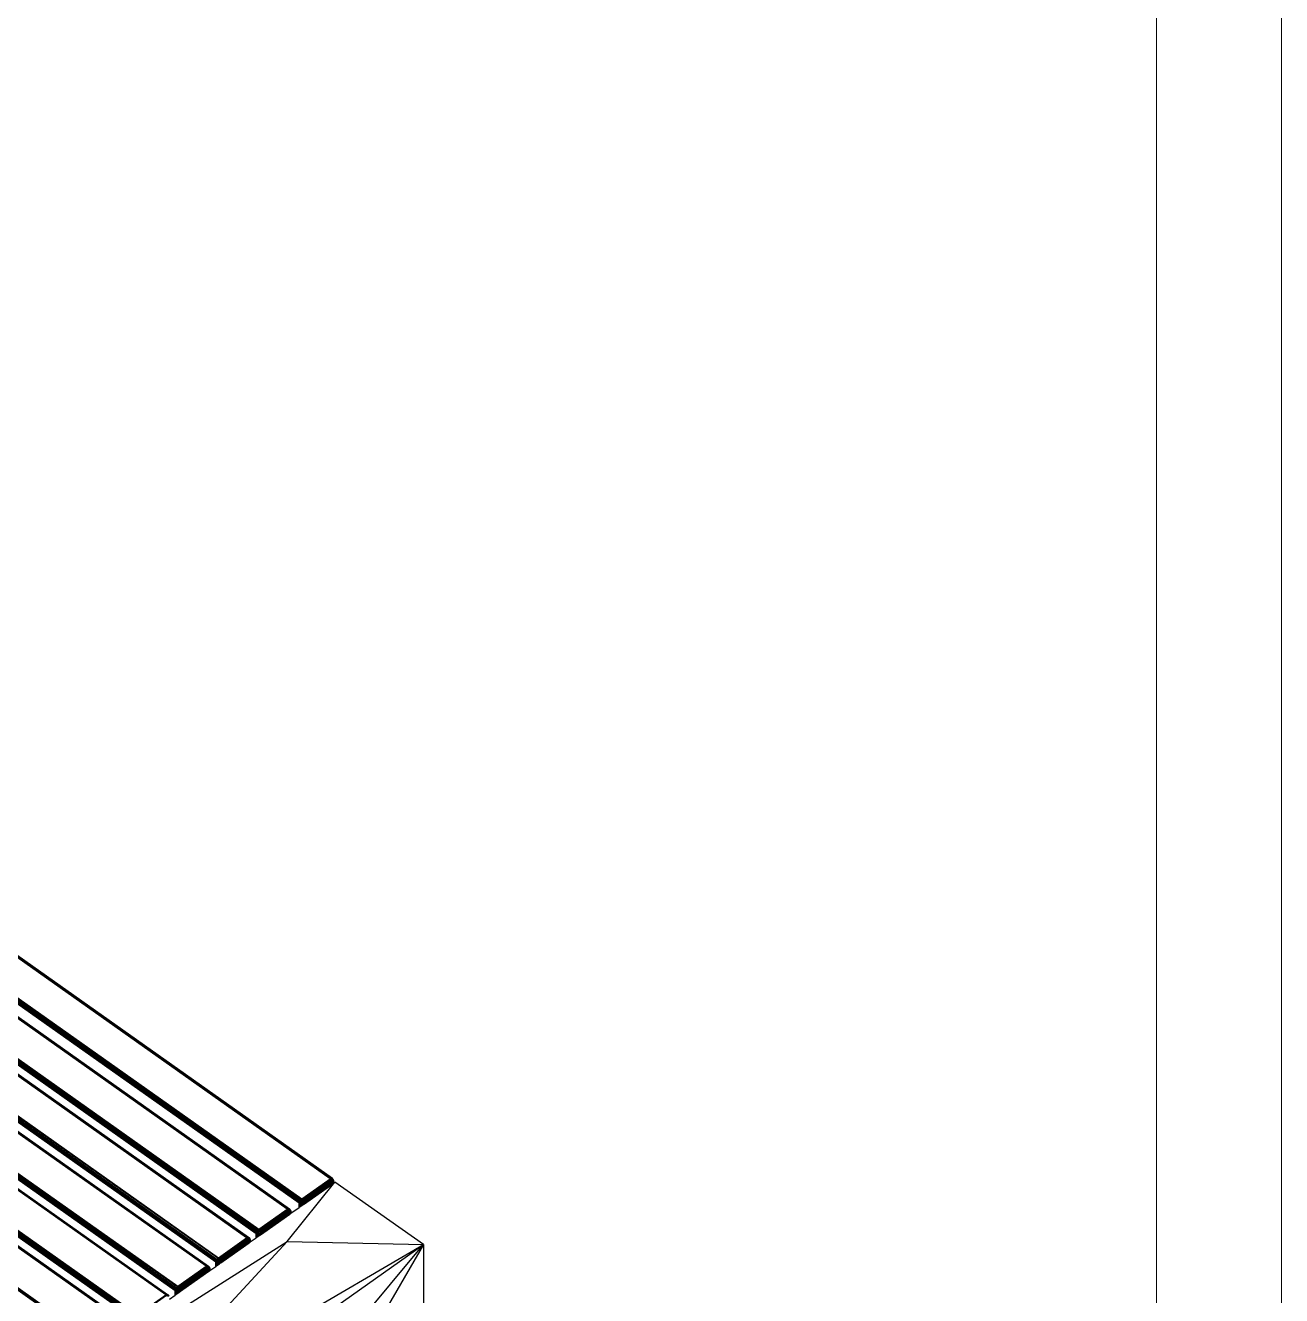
# Model space of a CAD drawing. Header units: millimetres. Extents: x 3440 to 9380, y -3644 to 556.
# Drawn here: x 8375 to 9380, y -1473 to -456 of the extents above; entities that cross this region are included whole.
import ezdxf

# ---------------------------------------------------------------- set-up
doc = ezdxf.new("R2010")
doc.units = ezdxf.units.MM
doc.layers.add('tabelka', color=155, linetype='Continuous')

msp = doc.modelspace()

# ---------------------------------------------------------------- linework, layer by layer
for p, q in [((8618.7, -1379), (7350.1, -482)), ((7350.7, -481.7), (8619.2, -1378.7)), ((8619.7, -1378.5), (7351.2, -481.5)), ((7351.6, -481.5), (8620.2, -1378.5)), ((8620.5, -1378.7), (7351.9, -481.7)), ((7327.5, -498), (8596, -1395)), ((7316.2, -506), (8584.8, -1403)), ((7316.7, -505.9), (8585.3, -1402.9)), ((7317.2, -505.9), (8585.7, -1402.9)), ((7325.4, -501), (8594, -1398)), ((7325.6, -500.3), (8594.2, -1397.3)), ((8594.5, -1396.7), (7326, -499.7)), ((7326.4, -499), (8595, -1396)), ((8595.5, -1395.4), (7326.9, -498.4)), ((7325.4, -511.6), (8586.1, -1403.1)), ((7291, -525.4), (8559.5, -1422.4)), ((7291.2, -524.7), (8559.8, -1421.7)), ((8560.1, -1421), (7291.5, -524)), ((7292, -523.4), (8560.5, -1420.4)), ((8561, -1419.8), (7292.5, -522.8)), ((7293, -522.3), (8561.6, -1419.3)), ((7283.8, -528.9), (8552.4, -1425.9)), ((7284.3, -528.8), (8552.9, -1425.8)), ((7284.8, -528.8), (8553.3, -1425.8)), ((7290.9, -533.1), (8553.7, -1426)), ((7258.6, -548.3), (8527.2, -1445.3)), ((7258.8, -547.6), (8527.4, -1444.6)), ((8527.7, -1443.9), (7259.2, -546.9)), ((7259.6, -546.3), (8528.1, -1443.3)), ((8528.7, -1442.7), (7260.1, -545.7)), ((7260.7, -545.2), (8529.2, -1442.2)), ((7251.4, -551.8), (8520, -1448.8)), ((7252, -551.7), (8520.5, -1448.7)), ((7252.4, -551.7), (8520.9, -1448.7)), ((7258.5, -556), (8521.3, -1448.9)), ((7227.2, -569.2), (8495.8, -1466.2)), ((8496.3, -1465.6), (7227.7, -568.6)), ((7228.3, -568.1), (8496.8, -1465.1)), ((7219.1, -574.7), (8487.6, -1471.7)), ((7219.6, -574.6), (8488.1, -1471.6)), ((7220, -574.6), (8488.6, -1471.6)), ((7226.1, -578.9), (8488.9, -1471.8)), ((7226.2, -571.2), (8494.8, -1468.2)), ((7226.4, -570.5), (8495, -1467.5)), ((8495.3, -1466.8), (7226.8, -569.8)), ((7186.7, -597.6), (8455.2, -1494.6)), ((7187.2, -597.5), (8455.7, -1494.5)), ((7187.6, -597.5), (8456.2, -1494.5)), ((7193.8, -594.1), (8462.4, -1491.1)), ((7194, -593.4), (8462.6, -1490.4)), ((8462.9, -1489.7), (7194.4, -592.7)), ((7194.8, -592.1), (8463.4, -1489.1)), ((8463.9, -1488.5), (7195.3, -591.5)), ((7195.9, -591), (8464.4, -1488)), ((7193.8, -601.8), (8456.5, -1494.7)), ((7162.4, -615), (8431, -1512)), ((8431.5, -1511.4), (7163, -614.4)), ((7163.5, -613.9), (8432, -1510.9)), ((8584.2, -1403.3), (7949.9, -954.8)), ((8584.8, -1403), (7949.9, -954.8)), ((8593.9, -1398.6), (7959.6, -950.1)), ((8594, -1398), (7959.6, -950.1)), ((8559.5, -1423), (7925.2, -974.5)), ((8559.5, -1422.4), (7925.2, -974.5)), ((8551.8, -1426.2), (7917.6, -977.7)), ((8552.4, -1425.9), (7917.6, -977.7)), ((8519.4, -1449.1), (7885.2, -1000.6)), ((8520, -1448.8), (7885.2, -1000.6)), ((8527.1, -1445.9), (7892.8, -997.4)), ((8527.2, -1445.3), (7892.8, -997.4)), ((8487.1, -1472), (7852.8, -1023.5)), ((8487.6, -1471.7), (7852.8, -1023.5)), ((8494.7, -1468.8), (7860.4, -1020.3)), ((8494.8, -1468.2), (7860.4, -1020.3)), ((8454.7, -1494.9), (7820.4, -1046.4)), ((8455.2, -1494.6), (7820.4, -1046.4)), ((8462.3, -1491.7), (7828, -1043.2)), ((8462.4, -1491.1), (7828, -1043.2)), ((8584.3, -1429.3), (8622.5, -1381.7)), ((8596, -1395), (8618.7, -1379)), ((8619.2, -1379.4), (8596.6, -1395.4)), ((8597.1, -1396), (8619.7, -1380)), ((8620.2, -1380.7), (8597.5, -1396.7)), ((8597.9, -1397.3), (8620.5, -1381.3)), ((8598.1, -1398), (8620.7, -1382)), ((8620.8, -1382.6), (8598.1, -1398.6)), ((8618.7, -1379), (8619.2, -1378.7)), ((8619.2, -1379.4), (8618.7, -1379)), ((8619.2, -1378.7), (8619.4, -1378.6)), ((8619.2, -1379.4), (8619.2, -1378.7)), ((8619.2, -1378.7), (8620.2, -1379.2)), ((8620.2, -1379.2), (8619.2, -1379.4)), ((8619.7, -1380), (8619.2, -1379.4)), ((8619.4, -1378.6), (8619.7, -1378.5)), ((8619.4, -1378.6), (8620.2, -1379.2)), ((8619.7, -1378.5), (8620.2, -1378.5)), ((8620.2, -1379.2), (8619.7, -1378.5)), ((8619.7, -1380), (8620.2, -1379.2)), ((8620.2, -1380.7), (8619.7, -1380)), ((8619.7, -1380), (8620.9, -1380.1)), ((8620.2, -1378.5), (8620.5, -1378.7)), ((8620.6, -1379), (8620.2, -1378.5)), ((8620.2, -1378.5), (8620.2, -1378.7)), ((8620.7, -1379.1), (8620.2, -1378.7)), ((8620.2, -1378.7), (8620.2, -1379.2)), ((8620.2, -1379.2), (8620.3, -1379.2)), ((8620.2, -1379.2), (8620.9, -1380.1)), ((8620.3, -1379.2), (8620.2, -1379.2)), ((8620.2, -1379.2), (8620.2, -1379.2)), ((8620.2, -1379.2), (8620.2, -1379.2)), ((8620.2, -1380.7), (8620.9, -1380.1)), ((8620.5, -1381.3), (8620.2, -1380.7)), ((8620.2, -1380.7), (8621.3, -1381.1)), ((8620.7, -1379.1), (8620.3, -1379.2)), ((8620.7, -1379.1), (8620.5, -1378.7)), ((8620.9, -1379.2), (8620.5, -1378.7)), ((8620.5, -1381.3), (8621.3, -1381.1)), ((8620.7, -1382), (8620.5, -1381.3)), ((8620.6, -1379), (8620.7, -1379.1)), ((8620.7, -1379.1), (8620.6, -1379)), ((8621.2, -1379.7), (8620.7, -1379.1)), ((8620.9, -1379.2), (8620.7, -1379.1)), ((8620.7, -1379.1), (8620.7, -1379.1)), ((8620.7, -1382), (8620.8, -1381.9)), ((8620.8, -1382.6), (8620.7, -1382)), ((8620.8, -1382), (8620.7, -1382)), ((8620.8, -1381.9), (8621.3, -1381.1)), ((8620.8, -1381.9), (8620.8, -1382)), ((8621.3, -1382.2), (8620.8, -1382)), ((8620.8, -1382.6), (8621.3, -1382.2)), ((8620.8, -1383), (8620.8, -1382.6)), ((8620.8, -1383), (8621.3, -1382.6)), ((8621.2, -1379.5), (8620.9, -1379.2)), ((8620.9, -1380.1), (8621.2, -1379.7)), ((8620.9, -1380.1), (8621.3, -1381.1)), ((8621.2, -1379.7), (8621.2, -1379.5)), ((8621.4, -1379.9), (8621.2, -1379.5)), ((8621.5, -1380.4), (8621.2, -1379.7)), ((8621.3, -1381.1), (8621.5, -1380.4)), ((8621.6, -1381.7), (8621.3, -1381.1)), ((8621.3, -1382.2), (8621.3, -1381.1)), ((8621.3, -1381.1), (8621.3, -1381.1)), ((8621.3, -1382.2), (8621.6, -1381.7)), ((8621.3, -1382.2), (8621.3, -1382.6)), ((8621.3, -1382.6), (8621.6, -1382.4)), ((8621.5, -1380.4), (8621.4, -1379.9)), ((8621.5, -1380.5), (8621.5, -1380.4)), ((8621.6, -1380.6), (8621.5, -1380.5)), ((8621.6, -1380.6), (8621.5, -1380.7)), ((8621.6, -1380.7), (8621.5, -1380.7)), ((8621.7, -1381.1), (8621.6, -1380.7)), ((8621.6, -1381.7), (8621.6, -1380.7)), ((8621.6, -1381.7), (8621.7, -1381.1)), ((8621.6, -1381.7), (8621.6, -1382.4)), ((8621.6, -1382.4), (8621.7, -1382.4)), ((8621.7, -1382.4), (8621.7, -1381.1)), ((8621.7, -1382.4), (8622.5, -1381.7)), ((8693.3, -1431.7), (8622.5, -1381.7)), ((8598.1, -1399), (8620.8, -1383)), ((8585.3, -1402.9), (8584.8, -1403)), ((8585.7, -1402.9), (8585.3, -1402.9)), ((8585.3, -1402.9), (8585.8, -1403.6)), ((8586.1, -1403.1), (8585.7, -1402.9)), ((8585.7, -1402.9), (8586.2, -1403.3)), ((8585.7, -1403.1), (8585.7, -1402.9)), ((8587.2, -1406.7), (8593.9, -1402)), ((8593.9, -1398.6), (8594, -1398)), ((8594.4, -1398), (8593.9, -1398.6)), ((8593.9, -1398.6), (8594.6, -1398.3)), ((8593.9, -1402), (8593.9, -1398.6)), ((8594.5, -1398.9), (8593.9, -1398.6)), ((8593.9, -1398.6), (8594.8, -1398.7)), ((8593.9, -1402), (8594.5, -1401.5)), ((8594, -1398), (8594.2, -1397.3)), ((8594.4, -1398), (8594, -1398)), ((8594.2, -1397.3), (8594.5, -1396.7)), ((8594.4, -1398), (8594.2, -1397.3)), ((8594.5, -1396.7), (8594.4, -1398)), ((8595.1, -1397.2), (8594.4, -1398)), ((8594.6, -1398.3), (8594.4, -1398)), ((8594.5, -1396.7), (8595, -1396)), ((8595.1, -1397.2), (8594.5, -1396.7)), ((8594.5, -1398.9), (8594.8, -1398.7)), ((8595.2, -1399.1), (8594.5, -1398.9)), ((8594.5, -1398.9), (8594.5, -1401.5)), ((8594.5, -1401.5), (8595.2, -1401)), ((8594.6, -1398.3), (8595.6, -1397.9)), ((8594.8, -1398.7), (8594.6, -1398.3)), ((8594.8, -1398.7), (8595.9, -1398.6)), ((8594.8, -1398.7), (8595.2, -1399.1)), ((8595, -1396), (8595.5, -1395.4)), ((8595.1, -1397.2), (8595, -1396)), ((8596, -1396.4), (8595, -1396)), ((8596, -1396.4), (8595.1, -1397.2)), ((8595.6, -1397.9), (8595.1, -1397.2)), ((8595.2, -1399.1), (8595.9, -1398.6)), ((8595.2, -1401), (8595.2, -1399.1)), ((8596, -1399.2), (8595.2, -1399.1)), ((8595.2, -1401), (8596, -1400.5)), ((8595.5, -1395.4), (8596, -1395)), ((8596, -1396.4), (8595.5, -1395.4)), ((8595.5, -1395.4), (8596.6, -1395.4)), ((8595.6, -1397.9), (8596.6, -1397.3)), ((8595.9, -1398.6), (8595.6, -1397.9)), ((8595.9, -1398.6), (8597, -1398.2)), ((8596, -1399.2), (8595.9, -1398.6)), ((8596.6, -1395.4), (8596, -1395)), ((8596.6, -1395.4), (8596, -1396.4)), ((8597.1, -1396), (8596, -1396.4)), ((8596.6, -1397.3), (8596, -1396.4)), ((8597.5, -1396.7), (8596, -1396.4)), ((8597, -1398.2), (8596, -1399.2)), ((8596.8, -1399.1), (8596, -1399.2)), ((8596, -1399.2), (8596, -1400.5)), ((8596, -1400.5), (8596.8, -1399.9)), ((8597.1, -1396), (8596.6, -1395.4)), ((8596.6, -1397.3), (8597.5, -1396.7)), ((8597, -1398.2), (8596.6, -1397.3)), ((8596.6, -1397.3), (8597.9, -1397.3)), ((8596.8, -1399.1), (8597, -1398.2)), ((8597.5, -1398.9), (8596.8, -1399.1)), ((8596.8, -1399.9), (8596.8, -1399.1)), ((8596.8, -1399.9), (8597.5, -1399.4)), ((8597, -1398.2), (8597.9, -1397.3)), ((8597, -1398.2), (8598.1, -1398)), ((8597, -1398.2), (8597.5, -1398.9)), ((8597.5, -1396.7), (8597.1, -1396)), ((8597.9, -1397.3), (8597.5, -1396.7)), ((8597.5, -1398.9), (8598.1, -1398)), ((8598.1, -1398.6), (8597.5, -1398.9)), ((8597.5, -1399.4), (8597.5, -1398.9)), ((8597.5, -1399.4), (8598.1, -1399)), ((8598.1, -1398), (8597.9, -1397.3)), ((8598.1, -1398.6), (8598.1, -1398)), ((8598.1, -1398.6), (8598.1, -1399)), ((8561.6, -1419.3), (8584.2, -1403.3)), ((8584.8, -1403.8), (8562.1, -1419.8)), ((8585.3, -1404.4), (8562.6, -1420.4)), ((8563.1, -1421), (8585.7, -1405)), ((8586.1, -1405.7), (8563.4, -1421.7)), ((8563.6, -1422.4), (8586.3, -1406.4)), ((8586.3, -1407), (8563.7, -1423)), ((8563.7, -1423.3), (8586.3, -1407.3)), ((8584.8, -1403), (8584.2, -1403.3)), ((8584.2, -1403.3), (8584.8, -1403.8)), ((8585.8, -1403.6), (8584.8, -1403)), ((8584.8, -1403), (8584.8, -1403.8)), ((8585.8, -1403.6), (8584.8, -1403.8)), ((8584.8, -1403.8), (8585.3, -1404.4)), ((8585.8, -1403.6), (8585.3, -1404.4)), ((8585.3, -1404.4), (8585.7, -1405)), ((8586.4, -1404.5), (8585.3, -1404.4)), ((8585.7, -1403.1), (8586.2, -1403.4)), ((8585.8, -1403.6), (8585.7, -1403.1)), ((8586.4, -1404.5), (8585.7, -1405)), ((8585.7, -1405), (8586.8, -1405.4)), ((8585.7, -1405), (8586.1, -1405.7)), ((8586.2, -1403.4), (8585.8, -1403.6)), ((8585.8, -1403.6), (8585.8, -1403.6)), ((8585.8, -1403.6), (8586.4, -1404.5)), ((8585.8, -1403.6), (8585.8, -1403.6)), ((8585.8, -1403.6), (8585.8, -1403.6)), ((8586.5, -1403.5), (8586.1, -1403.1)), ((8586.1, -1403.1), (8586.3, -1403.4)), ((8586.1, -1405.7), (8586.8, -1405.4)), ((8586.1, -1405.7), (8586.3, -1406.4)), ((8586.2, -1403.4), (8586.2, -1403.3)), ((8586.2, -1403.3), (8586.3, -1403.4)), ((8586.3, -1403.4), (8586.2, -1403.4)), ((8586.3, -1403.4), (8586.8, -1404.1)), ((8586.5, -1403.5), (8586.3, -1403.4)), ((8586.3, -1406.2), (8586.8, -1405.4)), ((8586.3, -1406.2), (8586.3, -1406.4)), ((8586.3, -1406.4), (8586.3, -1406.2)), ((8586.3, -1406.4), (8586.3, -1407)), ((8586.3, -1406.4), (8586.3, -1407)), ((8586.8, -1406.5), (8586.3, -1406.4)), ((8586.3, -1406.4), (8586.3, -1406.4)), ((8586.8, -1406.5), (8586.3, -1407)), ((8586.3, -1407.3), (8586.3, -1407)), ((8586.3, -1407.3), (8586.8, -1407)), ((8586.8, -1404.1), (8586.4, -1404.5)), ((8586.4, -1404.5), (8586.8, -1405.4)), ((8586.5, -1403.5), (8586.8, -1403.9)), ((8586.8, -1403.9), (8586.9, -1404.3)), ((8586.8, -1403.9), (8586.8, -1404.1)), ((8586.8, -1404.1), (8586.9, -1404.2)), ((8586.8, -1405.4), (8587.1, -1404.8)), ((8587.1, -1406), (8586.8, -1405.4)), ((8586.8, -1405.4), (8586.8, -1406.5)), ((8586.8, -1405.4), (8586.8, -1405.4)), ((8587.1, -1406), (8586.8, -1406.5)), ((8586.8, -1406.5), (8586.8, -1407)), ((8586.8, -1407), (8587.1, -1406.8)), ((8586.9, -1404.3), (8586.9, -1404.2)), ((8586.9, -1404.2), (8586.9, -1404.3)), ((8586.9, -1404.3), (8586.9, -1404.3)), ((8587, -1404.6), (8586.9, -1404.3)), ((8586.9, -1404.3), (8587, -1404.6)), ((8587.1, -1404.8), (8587, -1404.6)), ((8587.1, -1404.8), (8587.2, -1405.5)), ((8587.1, -1404.8), (8587.1, -1405)), ((8587.1, -1405), (8587.1, -1406)), ((8587.2, -1405.5), (8587.1, -1405)), ((8587.1, -1405), (8587.1, -1405)), ((8587.2, -1405.5), (8587.1, -1406)), ((8587.1, -1406), (8587.1, -1406.8)), ((8587.1, -1406.8), (8587.2, -1406.7)), ((8587.2, -1405.5), (8587.2, -1406.7)), ((8559.8, -1421.7), (8559.5, -1422.4)), ((8559.9, -1422.3), (8559.5, -1423)), ((8559.9, -1422.3), (8559.5, -1422.4)), ((8559.5, -1422.4), (8559.5, -1423)), ((8560.2, -1422.7), (8559.5, -1423)), ((8559.5, -1426.3), (8559.5, -1423)), ((8560.1, -1423.3), (8559.5, -1423)), ((8559.5, -1423), (8560.4, -1423.1)), ((8560.1, -1421), (8559.8, -1421.7)), ((8559.8, -1421.7), (8559.9, -1422.3)), ((8560.1, -1421), (8559.9, -1422.3)), ((8560.7, -1421.5), (8559.9, -1422.3)), ((8559.9, -1422.3), (8560.2, -1422.7)), ((8560.5, -1420.4), (8560.1, -1421)), ((8560.1, -1421), (8560.7, -1421.5)), ((8560.4, -1423.1), (8560.1, -1423.3)), ((8560.8, -1423.5), (8560.1, -1423.3)), ((8560.1, -1423.3), (8560.1, -1425.9)), ((8561.1, -1422.2), (8560.2, -1422.7)), ((8560.2, -1422.7), (8560.4, -1423.1)), ((8560.4, -1423.1), (8561.5, -1422.9)), ((8560.4, -1423.1), (8560.8, -1423.5)), ((8561, -1419.8), (8560.5, -1420.4)), ((8560.5, -1420.4), (8561.5, -1420.7)), ((8560.5, -1420.4), (8560.7, -1421.5)), ((8561.5, -1420.7), (8560.7, -1421.5)), ((8560.7, -1421.5), (8561.1, -1422.2)), ((8561.5, -1422.9), (8560.8, -1423.5)), ((8561.6, -1419.3), (8561, -1419.8)), ((8561, -1419.8), (8562.1, -1419.8)), ((8561.5, -1420.7), (8561, -1419.8)), ((8562.2, -1421.6), (8561.1, -1422.2)), ((8561.1, -1422.2), (8561.5, -1422.9)), ((8562.1, -1419.8), (8561.5, -1420.7)), ((8562.6, -1420.4), (8561.5, -1420.7)), ((8562.2, -1421.6), (8561.5, -1420.7)), ((8563.1, -1421), (8561.5, -1420.7)), ((8561.5, -1422.9), (8562.6, -1422.6)), ((8561.5, -1422.9), (8561.6, -1423.6)), ((8561.6, -1419.3), (8562.1, -1419.8)), ((8561.6, -1423.6), (8562.6, -1422.6)), ((8562.1, -1419.8), (8562.6, -1420.4)), ((8563.1, -1421), (8562.2, -1421.6)), ((8562.6, -1422.6), (8562.2, -1421.6)), ((8563.4, -1421.7), (8562.2, -1421.6)), ((8562.6, -1422.6), (8562.4, -1423.5)), ((8563.1, -1423.3), (8562.4, -1423.5)), ((8562.6, -1420.4), (8563.1, -1421)), ((8563.4, -1421.7), (8562.6, -1422.6)), ((8562.6, -1422.6), (8563.6, -1422.4)), ((8563.1, -1423.3), (8562.6, -1422.6)), ((8563.1, -1421), (8563.4, -1421.7)), ((8563.6, -1422.4), (8563.1, -1423.3)), ((8563.7, -1423), (8563.1, -1423.3)), ((8563.1, -1423.8), (8563.1, -1423.3)), ((8563.4, -1421.7), (8563.6, -1422.4)), ((8563.6, -1422.4), (8563.7, -1423)), ((8563.7, -1423), (8563.7, -1423.3)), ((8304.3, -1606.7), (8584.3, -1429.3)), ((8375.1, -1656.7), (8693.3, -1431.7)), ((8450.7, -1573.4), (8584.3, -1429.3)), ((8450.7, -1573.4), (8693.3, -1431.7)), ((8529.2, -1442.2), (8551.8, -1426.2)), ((8552.4, -1426.7), (8529.8, -1442.7)), ((8552.9, -1427.3), (8530.3, -1443.3)), ((8530.7, -1443.9), (8553.3, -1427.9)), ((8553.7, -1428.6), (8531, -1444.6)), ((8531.3, -1445.3), (8553.9, -1429.3)), ((8554, -1429.9), (8531.3, -1445.9)), ((8531.3, -1446.2), (8554, -1430.2)), ((8552.4, -1425.9), (8551.8, -1426.2)), ((8551.8, -1426.2), (8552.4, -1426.7)), ((8553.4, -1426.5), (8552.4, -1425.9)), ((8552.4, -1425.9), (8552.4, -1426.7)), ((8552.6, -1425.9), (8552.4, -1425.9)), ((8553.4, -1426.5), (8552.4, -1426.7)), ((8552.4, -1426.7), (8552.9, -1427.3)), ((8552.9, -1425.8), (8552.6, -1425.9)), ((8552.6, -1425.9), (8553.3, -1426.4)), ((8553.3, -1425.8), (8552.9, -1425.8)), ((8552.9, -1425.8), (8553.3, -1426.4)), ((8553.4, -1426.5), (8552.9, -1427.3)), ((8552.9, -1427.3), (8553.3, -1427.9)), ((8554, -1427.4), (8552.9, -1427.3)), ((8553.7, -1426), (8553.3, -1425.8)), ((8553.3, -1425.8), (8553.9, -1426.3)), ((8553.4, -1426.5), (8553.3, -1425.8)), ((8553.3, -1426.4), (8553.4, -1426.5)), ((8554, -1427.4), (8553.3, -1427.9)), ((8553.3, -1427.9), (8553.7, -1428.6)), ((8553.3, -1427.9), (8554.4, -1428.3)), ((8553.9, -1426.3), (8553.4, -1426.5)), ((8553.4, -1426.5), (8554, -1427.4)), ((8554.1, -1426.4), (8553.7, -1426)), ((8553.7, -1426), (8553.9, -1426.3)), ((8553.7, -1428.6), (8554, -1428.5)), ((8553.7, -1428.6), (8553.9, -1429.3)), ((8553.9, -1426.3), (8554.4, -1427)), ((8554.1, -1426.4), (8553.9, -1426.3)), ((8553.9, -1429.3), (8554, -1429.1)), ((8553.9, -1429.3), (8554, -1429.9)), ((8554, -1429.3), (8553.9, -1429.3)), ((8554.4, -1427), (8554, -1427.4)), ((8554, -1427.4), (8554.4, -1428.3)), ((8554, -1428.5), (8554.4, -1428.3)), ((8554, -1429.1), (8554.4, -1428.3)), ((8554, -1428.5), (8554, -1429.1)), ((8554, -1429.3), (8554, -1429.9)), ((8554.4, -1429.4), (8554, -1429.3)), ((8554.4, -1429.4), (8554, -1429.9)), ((8554, -1430.2), (8554, -1429.9)), ((8554, -1430.2), (8554.4, -1429.9)), ((8554.1, -1426.4), (8554.4, -1426.8)), ((8554.4, -1426.8), (8554.5, -1427.2)), ((8554.4, -1426.8), (8554.4, -1427)), ((8554.4, -1427), (8554.7, -1427.7)), ((8554.4, -1428.3), (8554.4, -1428.3)), ((8554.4, -1428.3), (8554.5, -1428.3)), ((8554.5, -1428.3), (8554.4, -1428.3)), ((8554.4, -1428.3), (8554.4, -1429.4)), ((8554.7, -1428.9), (8554.4, -1429.4)), ((8554.4, -1429.4), (8554.4, -1429.9)), ((8554.4, -1429.9), (8554.7, -1429.7)), ((8554.7, -1427.7), (8554.5, -1427.2)), ((8554.5, -1428.3), (8554.7, -1427.7)), ((8554.7, -1428.9), (8554.5, -1428.3)), ((8554.7, -1427.7), (8554.7, -1427.8)), ((8554.7, -1427.8), (8554.7, -1427.8)), ((8554.7, -1427.8), (8554.7, -1427.9)), ((8554.7, -1427.9), (8554.8, -1428.4)), ((8554.7, -1427.9), (8554.7, -1427.9)), ((8554.7, -1427.9), (8554.7, -1428.9)), ((8554.8, -1428.4), (8554.7, -1428.9)), ((8554.7, -1428.9), (8554.7, -1429.7)), ((8554.7, -1429.7), (8554.8, -1429.6)), ((8554.8, -1429.6), (8559.5, -1426.3)), ((8554.8, -1428.4), (8554.8, -1429.6)), ((8559.5, -1426.3), (8560.1, -1425.9)), ((8560.1, -1425.9), (8560.8, -1425.4)), ((8561.6, -1423.6), (8560.8, -1423.5)), ((8560.8, -1423.5), (8560.8, -1425.4)), ((8560.8, -1425.4), (8561.6, -1424.8)), ((8562.4, -1423.5), (8561.6, -1423.6)), ((8561.6, -1424.8), (8561.6, -1423.6)), ((8561.6, -1424.8), (8562.4, -1424.3)), ((8562.4, -1423.5), (8562.4, -1424.3)), ((8562.4, -1424.3), (8563.1, -1423.8)), ((8563.1, -1423.8), (8563.7, -1423.3)), ((8584.3, -1429.3), (8693.3, -1431.7)), ((8605.7, -1536.7), (8693.3, -1431.7)), ((8693.3, -1431.7), (8613.7, -1568.9)), ((8693.3, -1431.7), (8693.3, -1622.5)), ((8528.1, -1443.3), (8527.7, -1443.9)), ((8528.7, -1442.7), (8528.1, -1443.3)), ((8528.1, -1443.3), (8529.1, -1443.6)), ((8528.1, -1443.3), (8528.3, -1444.4)), ((8529.1, -1443.6), (8528.3, -1444.4)), ((8529.2, -1442.2), (8528.7, -1442.7)), ((8528.7, -1442.7), (8529.8, -1442.7)), ((8529.1, -1443.6), (8528.7, -1442.7)), ((8529.8, -1442.7), (8529.1, -1443.6)), ((8530.3, -1443.3), (8529.1, -1443.6)), ((8529.8, -1444.5), (8529.1, -1443.6)), ((8530.7, -1443.9), (8529.1, -1443.6)), ((8529.2, -1442.2), (8529.8, -1442.7)), ((8529.8, -1442.7), (8530.3, -1443.3)), ((8530.3, -1443.3), (8530.7, -1443.9)), ((8496.8, -1465.1), (8519.4, -1449.1)), ((8520, -1449.6), (8497.4, -1465.6)), ((8520.5, -1450.2), (8497.9, -1466.2)), ((8498.3, -1466.8), (8520.9, -1450.8)), ((8521.3, -1451.5), (8498.7, -1467.5)), ((8498.9, -1468.2), (8521.5, -1452.2)), ((8521.6, -1452.8), (8498.9, -1468.8)), ((8498.9, -1469.1), (8521.6, -1453.1)), ((8520, -1448.8), (8519.4, -1449.1)), ((8519.4, -1449.1), (8520, -1449.6)), ((8520.5, -1448.7), (8520, -1448.8)), ((8521, -1449.4), (8520, -1448.8)), ((8520, -1448.8), (8520, -1449.6)), ((8521, -1449.4), (8520, -1449.6)), ((8520, -1449.6), (8520.5, -1450.2)), ((8520.9, -1448.7), (8520.5, -1448.7)), ((8520.5, -1448.7), (8521, -1449.4)), ((8521, -1449.4), (8520.5, -1450.2)), ((8520.5, -1450.2), (8520.9, -1450.8)), ((8521.6, -1450.3), (8520.5, -1450.2)), ((8521.3, -1448.9), (8520.9, -1448.7)), ((8520.9, -1448.7), (8521.5, -1449.2)), ((8521, -1449.4), (8520.9, -1448.7)), ((8521.6, -1450.3), (8520.9, -1450.8)), ((8520.9, -1450.8), (8522.1, -1451.2)), ((8520.9, -1450.8), (8521.3, -1451.5)), ((8521.5, -1449.2), (8521, -1449.4)), ((8521, -1449.4), (8521.6, -1450.3)), ((8521.7, -1449.3), (8521.3, -1448.9)), ((8521.3, -1448.9), (8521.5, -1449.2)), ((8521.3, -1451.5), (8522.1, -1451.2)), ((8521.3, -1451.5), (8521.5, -1452.2)), ((8521.5, -1449.2), (8522, -1449.9)), ((8521.7, -1449.3), (8521.5, -1449.2)), ((8521.5, -1452.2), (8521.6, -1452)), ((8521.5, -1452.2), (8521.6, -1452.8)), ((8521.6, -1452.2), (8521.5, -1452.2)), ((8521.9, -1450), (8521.6, -1450.3)), ((8521.6, -1450.3), (8522, -1451.2)), ((8521.6, -1452), (8522, -1451.2)), ((8521.6, -1452), (8521.6, -1452.2)), ((8522, -1452.3), (8521.6, -1452.2)), ((8522, -1452.3), (8521.6, -1452.8)), ((8521.6, -1453.1), (8521.6, -1452.8)), ((8521.6, -1453.1), (8522, -1452.8)), ((8521.7, -1449.3), (8522, -1449.7)), ((8522, -1449.9), (8521.9, -1450)), ((8521.9, -1450), (8522, -1450.2)), ((8522.1, -1450), (8521.9, -1450)), ((8521.9, -1450), (8521.9, -1450)), ((8522, -1449.7), (8522.2, -1450.1)), ((8522, -1449.7), (8522, -1449.9)), ((8522, -1449.9), (8522.1, -1450)), ((8522, -1450.2), (8522.1, -1450.1)), ((8522, -1450.2), (8522, -1451.2)), ((8522, -1450.2), (8522.3, -1450.6)), ((8522, -1451.2), (8522, -1452.3)), ((8522, -1451.2), (8522.1, -1451.2)), ((8522.1, -1451.2), (8522, -1451.2)), ((8522.3, -1451.8), (8522, -1452.3)), ((8522, -1452.3), (8522, -1452.8)), ((8522, -1452.8), (8522.3, -1452.6)), ((8522.1, -1450), (8522.1, -1450.1)), ((8522.1, -1450.1), (8522.2, -1450.4)), ((8522.1, -1451.2), (8522.3, -1450.6)), ((8522.3, -1451.8), (8522.1, -1451.2)), ((8522.2, -1450.4), (8522.2, -1450.1)), ((8522.3, -1450.5), (8522.2, -1450.4)), ((8522.3, -1450.5), (8522.3, -1450.6)), ((8522.3, -1450.5), (8522.3, -1450.6)), ((8522.3, -1450.6), (8522.3, -1450.6)), ((8522.3, -1450.6), (8522.3, -1450.7)), ((8522.3, -1450.6), (8522.3, -1450.7)), ((8522.3, -1450.7), (8522.3, -1450.7)), ((8522.3, -1450.7), (8522.3, -1450.8)), ((8522.3, -1450.8), (8522.4, -1451.3)), ((8522.3, -1450.8), (8522.3, -1450.8)), ((8522.3, -1450.8), (8522.3, -1451.8)), ((8522.4, -1451.3), (8522.3, -1451.8)), ((8522.3, -1451.8), (8522.3, -1452.6)), ((8522.3, -1452.6), (8522.4, -1452.5)), ((8522.4, -1452.5), (8527.1, -1449.2)), ((8522.4, -1451.3), (8522.4, -1452.5)), ((8527.6, -1445.2), (8527.1, -1445.9)), ((8527.2, -1445.3), (8527.1, -1445.9)), ((8527.8, -1445.6), (8527.1, -1445.9)), ((8527.1, -1449.2), (8527.1, -1445.9)), ((8527.7, -1446.2), (8527.1, -1445.9)), ((8527.1, -1445.9), (8528, -1446)), ((8527.1, -1449.2), (8527.7, -1448.8)), ((8527.4, -1444.6), (8527.2, -1445.3)), ((8527.6, -1445.2), (8527.2, -1445.3)), ((8527.7, -1443.9), (8527.4, -1444.6)), ((8527.4, -1444.6), (8527.6, -1445.2)), ((8527.7, -1443.9), (8527.6, -1445.2)), ((8528.3, -1444.4), (8527.6, -1445.2)), ((8527.6, -1445.2), (8527.8, -1445.6)), ((8527.7, -1443.9), (8528.3, -1444.4)), ((8528, -1446), (8527.7, -1446.2)), ((8528.4, -1446.4), (8527.7, -1446.2)), ((8527.7, -1446.2), (8527.7, -1448.8)), ((8527.7, -1448.8), (8528.4, -1448.3)), ((8528.8, -1445.1), (8527.8, -1445.6)), ((8527.8, -1445.6), (8528, -1446)), ((8528, -1446), (8529.1, -1445.8)), ((8528, -1446), (8528.4, -1446.4)), ((8528.3, -1444.4), (8528.8, -1445.1)), ((8529.1, -1445.8), (8528.4, -1446.4)), ((8529.2, -1446.5), (8528.4, -1446.4)), ((8528.4, -1446.4), (8528.4, -1448.3)), ((8528.4, -1448.3), (8529.2, -1447.7)), ((8529.8, -1444.5), (8528.8, -1445.1)), ((8528.8, -1445.1), (8529.1, -1445.8)), ((8529.1, -1445.8), (8530.2, -1445.5)), ((8529.1, -1445.8), (8529.2, -1446.5)), ((8529.2, -1446.5), (8530.2, -1445.5)), ((8530, -1446.4), (8529.2, -1446.5)), ((8529.2, -1447.7), (8529.2, -1446.5)), ((8529.2, -1447.7), (8530, -1447.2)), ((8530.7, -1443.9), (8529.8, -1444.5)), ((8530.2, -1445.5), (8529.8, -1444.5)), ((8531, -1444.6), (8529.8, -1444.5)), ((8530.2, -1445.5), (8530, -1446.4)), ((8530.7, -1446.2), (8530, -1446.4)), ((8530, -1446.4), (8530, -1447.2)), ((8530, -1447.2), (8530.7, -1446.7)), ((8531, -1444.6), (8530.2, -1445.5)), ((8530.2, -1445.5), (8531.3, -1445.3)), ((8530.7, -1446.2), (8530.2, -1445.5)), ((8530.7, -1443.9), (8531, -1444.6)), ((8531.3, -1445.3), (8530.7, -1446.2)), ((8531.3, -1445.9), (8530.7, -1446.2)), ((8530.7, -1446.7), (8530.7, -1446.2)), ((8530.7, -1446.7), (8531.3, -1446.2)), ((8531, -1444.6), (8531.3, -1445.3)), ((8531.3, -1445.3), (8531.3, -1445.9)), ((8531.3, -1445.9), (8531.3, -1446.2)), ((8464.4, -1488), (8487.1, -1472)), ((8487.6, -1472.5), (8465, -1488.5)), ((8487.6, -1471.7), (8487.1, -1472)), ((8487.1, -1472), (8487.6, -1472.5)), ((8488.1, -1471.6), (8487.6, -1471.7)), ((8488.6, -1472.3), (8487.6, -1471.7)), ((8487.6, -1471.7), (8487.6, -1472.5)), ((8488.6, -1472.3), (8487.6, -1472.5)), ((8487.6, -1472.5), (8488.1, -1473.1)), ((8488.6, -1471.6), (8488.1, -1471.6)), ((8488.1, -1471.6), (8488.6, -1472.3)), ((8488.6, -1472.3), (8488.1, -1473.1)), ((8488.9, -1471.8), (8488.6, -1471.6)), ((8488.6, -1472.3), (8488.6, -1471.6)), ((8488.6, -1471.6), (8489, -1472)), ((8489.1, -1472.1), (8488.6, -1472.3)), ((8488.6, -1472.3), (8489.3, -1473.2)), ((8489.3, -1472.2), (8488.9, -1471.8)), ((8488.9, -1471.8), (8489.1, -1472.1)), ((8489, -1472), (8488.9, -1471.8)), ((8489, -1472), (8489.1, -1472.1)), ((8489.3, -1472.2), (8489.1, -1472.1)), ((8489.1, -1472.1), (8489.2, -1472.2)), ((8489.2, -1472.2), (8489.3, -1472.2)), ((8489.2, -1472.2), (8489.3, -1472.3)), ((8489.3, -1472.2), (8489.6, -1472.6)), ((8489.3, -1472.3), (8489.3, -1472.2)), ((8489.3, -1472.3), (8489.5, -1472.6)), ((8490.1, -1475.4), (8494.7, -1472.1)), ((8495.2, -1468.1), (8494.7, -1468.8)), ((8494.8, -1468.2), (8494.7, -1468.8)), ((8495.4, -1468.5), (8494.7, -1468.8)), ((8494.7, -1472.1), (8494.7, -1468.8)), ((8495.3, -1469.1), (8494.7, -1468.8)), ((8494.7, -1468.8), (8495.6, -1468.9)), ((8494.7, -1472.1), (8495.3, -1471.7)), ((8495, -1467.5), (8494.8, -1468.2)), ((8495.2, -1468.1), (8494.8, -1468.2)), ((8495.3, -1466.8), (8495, -1467.5)), ((8495, -1467.5), (8495.2, -1468.1)), ((8495.3, -1466.8), (8495.2, -1468.1)), ((8495.9, -1467.3), (8495.2, -1468.1)), ((8495.2, -1468.1), (8495.4, -1468.5)), ((8495.8, -1466.2), (8495.3, -1466.8)), ((8495.3, -1466.8), (8495.9, -1467.3)), ((8495.6, -1468.9), (8495.3, -1469.1)), ((8496, -1469.3), (8495.3, -1469.1)), ((8495.3, -1469.1), (8495.3, -1471.7)), ((8495.3, -1471.7), (8496, -1471.2)), ((8496.4, -1468), (8495.4, -1468.5)), ((8495.4, -1468.5), (8495.6, -1468.9)), ((8495.6, -1468.9), (8496.7, -1468.7)), ((8495.6, -1468.9), (8496, -1469.3)), ((8496.3, -1465.6), (8495.8, -1466.2)), ((8495.8, -1466.2), (8496.8, -1466.5)), ((8495.8, -1466.2), (8495.9, -1467.3)), ((8496.8, -1466.5), (8495.9, -1467.3)), ((8495.9, -1467.3), (8496.4, -1468)), ((8496.7, -1468.7), (8496, -1469.3)), ((8496.8, -1469.4), (8496, -1469.3)), ((8496, -1469.3), (8496, -1471.2)), ((8496, -1471.2), (8496.8, -1470.6)), ((8496.8, -1465.1), (8496.3, -1465.6)), ((8496.3, -1465.6), (8497.4, -1465.6)), ((8496.8, -1466.5), (8496.3, -1465.6)), ((8497.4, -1467.4), (8496.4, -1468)), ((8496.4, -1468), (8496.7, -1468.7)), ((8496.7, -1468.7), (8497.8, -1468.4)), ((8496.7, -1468.7), (8496.8, -1469.4)), ((8496.8, -1465.1), (8497.4, -1465.6)), ((8497.4, -1465.6), (8496.8, -1466.5)), ((8497.9, -1466.2), (8496.8, -1466.5)), ((8497.4, -1467.4), (8496.8, -1466.5)), ((8498.3, -1466.8), (8496.8, -1466.5)), ((8496.8, -1469.4), (8497.8, -1468.4)), ((8497.6, -1469.3), (8496.8, -1469.4)), ((8496.8, -1470.6), (8496.8, -1469.4)), ((8496.8, -1470.6), (8497.6, -1470.1)), ((8497.4, -1465.6), (8497.9, -1466.2)), ((8498.3, -1466.8), (8497.4, -1467.4)), ((8497.8, -1468.4), (8497.4, -1467.4)), ((8498.7, -1467.5), (8497.4, -1467.4)), ((8497.8, -1468.4), (8497.6, -1469.3)), ((8498.3, -1469.1), (8497.6, -1469.3)), ((8497.6, -1469.3), (8497.6, -1470.1)), ((8497.6, -1470.1), (8498.3, -1469.6)), ((8498.7, -1467.5), (8497.8, -1468.4)), ((8497.8, -1468.4), (8498.9, -1468.2)), ((8498.3, -1469.1), (8497.8, -1468.4)), ((8497.9, -1466.2), (8498.3, -1466.8)), ((8498.3, -1466.8), (8498.7, -1467.5)), ((8498.9, -1468.2), (8498.3, -1469.1)), ((8498.9, -1468.8), (8498.3, -1469.1)), ((8498.3, -1469.6), (8498.3, -1469.1)), ((8498.3, -1469.6), (8498.9, -1469.1)), ((8498.7, -1467.5), (8498.9, -1468.2)), ((8498.9, -1468.2), (8498.9, -1468.8)), ((8498.9, -1468.8), (8498.9, -1469.1))]:
    msp.add_line(p, q)
at = {"layer": 'tabelka', "lineweight": 5}
for points in [[(3440, 555.8), (9380, 555.8), (9380, -3644.2), (3440, -3644.2)], [(3540, 455.8), (9280, 455.8), (9280, -3544.2), (3540, -3544.2)]]:
    msp.add_lwpolyline(points, close=True, dxfattribs=at)

doc.saveas('drawing.dxf')
